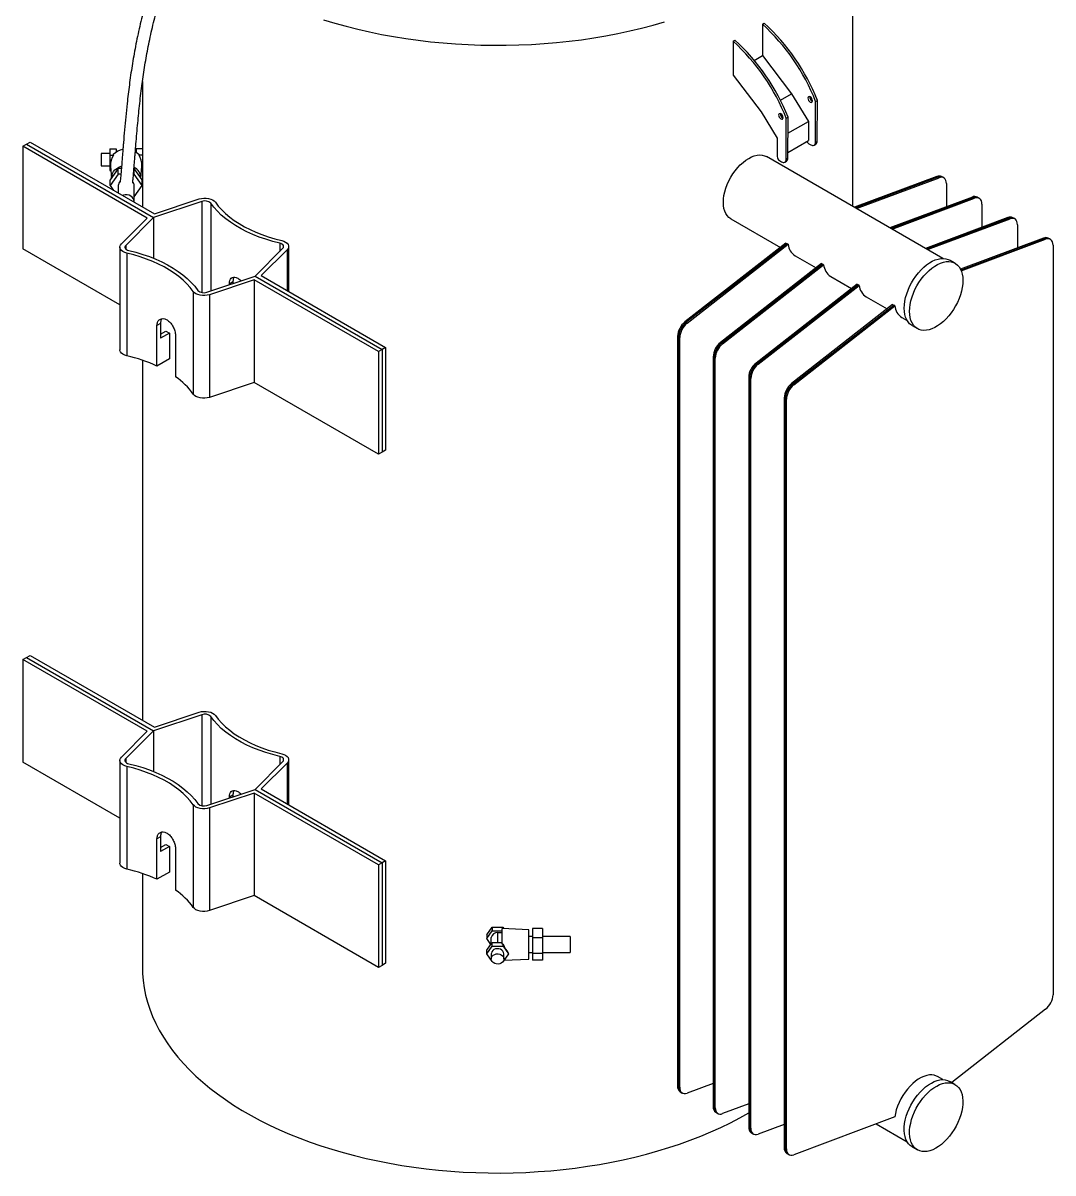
# Model space of a CAD drawing. Header units: millimetres. Extents: x 0 to 6631, y 0 to 4689.
# Drawn here: x 4112 to 4932, y 1133 to 2048 of the extents above; entities that cross this region are included whole.
import ezdxf

# ---------------------------------------------------------------- set-up
doc = ezdxf.new("R2010")
doc.units = ezdxf.units.MM
doc.header["$LTSCALE"] = 13
doc.layers.add('几何体', color=7, linetype='Continuous')

msp = doc.modelspace()

# ---------------------------------------------------------------- linework, layer by layer
at = {"layer": '几何体'}
for p, q in [((4772.51, 1902.08), (4772.51, 2160.76)), ((4700.72, 2046.94), (4702.14, 2047.76)), ((4700.72, 2046.94), (4700.72, 2021.97)), ((4677.39, 2033.47), (4678.8, 2034.29)), ((4677.39, 2033.47), (4677.39, 2006.56)), ((4694.24, 2018.23), (4700.72, 2021.97)), ((4700.72, 2021.97), (4723.82, 1991.55)), ((4677.39, 2006.56), (4699.62, 1977.28)), ((4207.51, 2001.45), (4207.51, 1945.38)), ((4714.99, 1986.45), (4723.82, 1991.55)), ((4723.82, 1991.55), (4737.28, 1969.56)), ((4742.89, 1952.98), (4743.01, 1985.57)), ((4743.01, 1985.57), (4744.42, 1986.39)), ((4744.3, 1953.8), (4744.42, 1986.39)), ((4699.62, 1977.28), (4712.53, 1956.19)), ((4719.55, 1939.51), (4719.68, 1972.1)), ((4719.68, 1972.1), (4721.09, 1972.92)), ((4720.97, 1940.33), (4721.09, 1972.92)), ((4721.04, 1960.19), (4737.28, 1969.56)), ((4737.28, 1969.56), (4737.22, 1954.37)), ((4112.41, 1949.89), (4115.24, 1951.52)), ((4211.29, 1892.8), (4112.41, 1949.89)), ((4112.41, 1949.89), (4112.41, 1868.23)), ((4115.24, 1951.52), (4118.07, 1953.15)), ((4115.24, 1951.52), (4216.29, 1893.18)), ((4118.07, 1953.15), (4216.95, 1896.07)), ((4712.53, 1956.19), (4712.47, 1941.72)), ((4720.98, 1945), (4737.22, 1954.37)), ((4737.68, 1951.93), (4739.34, 1950.97)), ((4741.85, 1950.71), (4743.26, 1951.53)), ((4742.89, 1952.98), (4744.3, 1953.8)), ((4181.51, 1944.25), (4174.51, 1944.25)), ((4174.51, 1944.25), (4174.51, 1934.25)), ((4181.51, 1947.88), (4186.51, 1947.88)), ((4181.51, 1947.88), (4181.51, 1942.88)), ((4181.51, 1942.88), (4181.51, 1934.26)), ((4181.51, 1942.88), (4184.29, 1942.88)), ((4184.29, 1942.88), (4184.26, 1943.24)), ((4186.51, 1947.88), (4186.51, 1945.17)), ((4202.51, 1947.88), (4202.51, 1945.17)), ((4207.51, 1947.88), (4202.51, 1947.88)), ((4204.72, 1942.88), (4204.76, 1943.24)), ((4207.51, 1942.88), (4204.72, 1942.88)), ((4207.51, 1945.38), (4207.51, 1942.88)), ((4207.51, 1942.88), (4207.51, 1934.26)), ((4844.29, 1860.64), (4704.01, 1941.62)), ((4719.55, 1939.51), (4720.97, 1940.33)), ((4174.51, 1934.25), (4181.51, 1934.25)), ((4181.51, 1934.26), (4182.04, 1934.26)), ((4181.51, 1934.26), (4181.51, 1930.63)), ((4181.51, 1930.63), (4182.31, 1930.63)), ((4188.16, 1932.19), (4181.81, 1923.21)), ((4182.05, 1933.85), (4182.81, 1924.62)), ((4188.16, 1927.57), (4188.16, 1932.19)), ((4190.67, 1932.19), (4188.16, 1932.19)), ((4200.86, 1927.57), (4200.86, 1932.19)), ((4207.21, 1923.21), (4200.86, 1932.19)), ((4206.21, 1924.62), (4206.97, 1933.85)), ((4207.51, 1930.63), (4206.7, 1930.63)), ((4207.51, 1934.26), (4206.97, 1934.26)), ((4207.51, 1934.26), (4207.51, 1930.63)), ((4207.51, 1934.25), (4207.52, 1934.25)), ((4207.51, 1930.63), (4207.51, 1901.52)), ((4714.35, 1938.46), (4716, 1937.5)), ((4718.52, 1937.24), (4719.93, 1938.06)), ((4188.16, 1927.57), (4181.81, 1918.59)), ((4181.81, 1918.59), (4181.81, 1923.21)), ((4182.81, 1924.63), (4182.81, 1924.94)), ((4190.28, 1927.57), (4188.16, 1927.57)), ((4200.86, 1927.57), (4200.32, 1927.57)), ((4207.21, 1918.59), (4200.86, 1927.57)), ((4207.21, 1918.59), (4207.21, 1923.21)), ((4839.48, 1925.82), (4773.87, 1901.3)), ((4840.33, 1925.33), (4774.72, 1900.81)), ((4775.56, 1900.32), (4841.18, 1924.84)), ((4840.33, 1925.33), (4839.48, 1925.82)), ((4841.18, 1924.84), (4840.33, 1925.33)), ((4844.1, 1925.24), (4843.26, 1925.73)), ((4844.95, 1924.75), (4844.1, 1925.24)), ((4181.81, 1918.59), (4184.47, 1914.82)), ((4188.16, 1918.59), (4188.16, 1912.69)), ((4200.86, 1906), (4200.86, 1918.59)), ((4200.86, 1909.61), (4207.21, 1918.59)), ((4847.02, 1920.17), (4847.02, 1901.74)), ((4254.6, 1905.95), (4216.29, 1893.18)), ((4216.95, 1896.07), (4252.6, 1907.95)), ((4254.6, 1905.95), (4254.6, 1833.58)), ((4261.73, 1904.54), (4261.73, 1834.81)), ((4867.77, 1909.49), (4802.15, 1884.97)), ((4868.62, 1909), (4803, 1884.48)), ((4803.85, 1883.99), (4869.47, 1908.51)), ((4868.62, 1909), (4867.77, 1909.49)), ((4869.47, 1908.51), (4868.62, 1909)), ((4872.39, 1908.91), (4871.54, 1909.4)), ((4873.24, 1908.42), (4872.39, 1908.91)), ((4875.31, 1903.84), (4875.31, 1885.41)), ((4190.71, 1872.22), (4211.29, 1892.8)), ((4216.29, 1893.18), (4194.18, 1871.07)), ((4216.29, 1893.18), (4216.29, 1860.77)), ((4675.52, 1892.26), (4715.03, 1869.44)), ((4896.05, 1893.16), (4830.44, 1868.64)), ((4896.9, 1892.67), (4831.28, 1868.15)), ((4832.13, 1867.66), (4897.75, 1892.18)), ((4896.9, 1892.67), (4896.05, 1893.16)), ((4897.75, 1892.18), (4896.9, 1892.67)), ((4900.67, 1892.58), (4899.82, 1893.07)), ((4901.52, 1892.09), (4900.67, 1892.58)), ((4903.59, 1887.51), (4903.59, 1869.08)), ((4924.34, 1876.83), (4858.25, 1852.14)), ((4858.58, 1851.45), (4925.19, 1876.34)), ((4858.87, 1850.76), (4926.03, 1875.85)), ((4925.19, 1876.34), (4924.34, 1876.83)), ((4926.03, 1875.85), (4925.19, 1876.34)), ((4928.96, 1876.25), (4928.11, 1876.74)), ((4929.81, 1875.76), (4928.96, 1876.25)), ((4189.51, 1823.73), (4112.41, 1868.23)), ((4189.51, 1869.63), (4189.51, 1787.97)), ((4194.18, 1871.07), (4194.18, 1868.18)), ((4297.03, 1846.58), (4319.15, 1868.69)), ((4322.61, 1867.54), (4302.03, 1846.96)), ((4316.7, 1872.81), (4316.7, 1866.24)), ((4322.61, 1867.54), (4322.61, 1835.07)), ((4323.82, 1834.38), (4323.82, 1870.13)), ((4719.42, 1872.87), (4639.04, 1810.1)), ((4720.26, 1872.38), (4639.89, 1809.61)), ((4640.74, 1809.12), (4721.11, 1871.89)), ((4719.42, 1872.87), (4720.26, 1872.38)), ((4721.11, 1871.89), (4720.26, 1872.38)), ((4931.88, 1871.18), (4931.88, 1274.85)), ((4195.12, 1864.81), (4195.12, 1783.16)), ((4726.71, 1862.7), (4743.32, 1853.12)), ((4853.96, 1856.79), (4849.72, 1859.24)), ((4747.7, 1856.54), (4667.32, 1793.77)), ((4748.55, 1856.05), (4668.17, 1793.28)), ((4669.02, 1792.79), (4749.4, 1855.56)), ((4747.7, 1856.54), (4748.55, 1856.05)), ((4749.4, 1855.56), (4748.55, 1856.05)), ((4258.72, 1833.81), (4297.03, 1846.58)), ((4296.37, 1843.69), (4260.72, 1831.81)), ((4276.62, 1840.57), (4279.47, 1842.22)), ((4276.62, 1839.77), (4276.62, 1840.57)), ((4279.47, 1842.22), (4279.47, 1840.72)), ((4395.25, 1786.61), (4296.37, 1843.69)), ((4296.37, 1843.69), (4296.37, 1762.04)), ((4297.03, 1846.58), (4398.08, 1788.24)), ((4302.03, 1846.96), (4400.91, 1789.87)), ((4775.98, 1840.21), (4695.61, 1777.44)), ((4776.83, 1839.72), (4696.46, 1776.95)), ((4697.3, 1776.46), (4777.68, 1839.23)), ((4754.99, 1846.37), (4771.6, 1836.79)), ((4775.98, 1840.21), (4776.83, 1839.72)), ((4777.68, 1839.23), (4776.83, 1839.72)), ((4247.89, 1834.35), (4247.89, 1752.7)), ((4260.72, 1831.81), (4260.72, 1750.15)), ((4783.28, 1830.05), (4799.89, 1820.46)), ((4804.27, 1823.88), (4723.89, 1761.12)), ((4724.74, 1760.63), (4805.12, 1823.39)), ((4725.59, 1760.14), (4805.97, 1822.9)), ((4804.27, 1823.88), (4805.12, 1823.39)), ((4805.97, 1822.9), (4805.12, 1823.39)), ((4811.56, 1813.72), (4815.79, 1811.28)), ((4221.85, 1808.96), (4219.01, 1807.31)), ((4219.01, 1775.06), (4219.01, 1807.31)), ((4221.85, 1808.96), (4221.85, 1797.12)), ((4221.85, 1800.38), (4226.09, 1802.83)), ((4226.09, 1802.83), (4228.92, 1801.2)), ((4639.04, 1810.1), (4639.89, 1809.61)), ((4639.89, 1809.61), (4640.74, 1809.12)), ((4819.72, 1807.28), (4823.97, 1804.83)), ((4228.92, 1801.2), (4221.85, 1797.12)), ((4228.92, 1801.2), (4228.92, 1780.78)), ((4233.86, 1798.74), (4233.86, 1766.49)), ((4634.04, 1798.2), (4633.2, 1798.69)), ((4633.2, 1798.69), (4633.2, 1202.35)), ((4634.04, 1798.2), (4634.04, 1201.86)), ((4634.89, 1797.71), (4634.04, 1798.2)), ((4634.89, 1201.37), (4634.89, 1797.71)), ((4667.32, 1793.77), (4668.17, 1793.28)), ((4668.17, 1793.28), (4669.02, 1792.79)), ((4398.08, 1788.24), (4395.25, 1786.61)), ((4395.25, 1786.61), (4395.25, 1704.95)), ((4400.91, 1789.87), (4398.08, 1788.24)), ((4398.08, 1788.24), (4398.08, 1706.58)), ((4400.91, 1789.87), (4400.91, 1708.22)), ((4207.51, 1779.63), (4207.51, 1493.25)), ((4228.92, 1780.78), (4219.01, 1775.06)), ((4662.33, 1781.87), (4661.48, 1782.36)), ((4661.48, 1782.36), (4661.48, 1186.02)), ((4662.33, 1781.87), (4662.33, 1185.53)), ((4663.18, 1781.38), (4662.33, 1781.87)), ((4663.18, 1185.04), (4663.18, 1781.38)), ((4695.61, 1777.44), (4696.46, 1776.95)), ((4696.46, 1776.95), (4697.3, 1776.46)), ((4690.61, 1765.54), (4689.76, 1766.03)), ((4689.76, 1766.03), (4689.76, 1169.69)), ((4690.61, 1765.54), (4690.61, 1169.2)), ((4691.46, 1765.05), (4690.61, 1765.54)), ((4296.37, 1762.04), (4260.72, 1750.15)), ((4395.25, 1704.95), (4296.37, 1762.04)), ((4691.46, 1168.71), (4691.46, 1765.05)), ((4723.89, 1761.12), (4724.74, 1760.63)), ((4724.74, 1760.63), (4725.59, 1760.14)), ((4718.9, 1749.21), (4718.05, 1749.7)), ((4718.05, 1749.7), (4718.05, 1153.37)), ((4719.75, 1748.72), (4718.9, 1749.21)), ((4718.9, 1152.88), (4718.9, 1749.21)), ((4719.75, 1152.39), (4719.75, 1748.72)), ((4398.08, 1706.58), (4395.25, 1704.95)), ((4400.91, 1708.22), (4398.08, 1706.58)), ((4112.41, 1541.62), (4115.24, 1543.25)), ((4211.29, 1484.53), (4112.41, 1541.62)), ((4112.41, 1541.62), (4112.41, 1459.96)), ((4115.24, 1543.25), (4118.07, 1544.88)), ((4115.24, 1543.25), (4216.29, 1484.91)), ((4118.07, 1544.88), (4216.95, 1487.8)), ((4254.6, 1497.68), (4216.29, 1484.91)), ((4216.95, 1487.8), (4252.6, 1499.68)), ((4254.6, 1497.68), (4254.6, 1425.31)), ((4261.73, 1496.27), (4261.73, 1426.54)), ((4190.71, 1463.95), (4211.29, 1484.53)), ((4216.29, 1484.91), (4194.18, 1462.8)), ((4216.29, 1484.91), (4216.29, 1452.5)), ((4316.7, 1464.54), (4316.7, 1457.97)), ((4189.51, 1415.46), (4112.41, 1459.96)), ((4189.51, 1461.36), (4189.51, 1379.7)), ((4194.18, 1462.8), (4194.18, 1459.91)), ((4195.12, 1456.54), (4195.12, 1374.89)), ((4297.03, 1438.3), (4319.15, 1460.42)), ((4322.61, 1459.26), (4302.03, 1438.68)), ((4322.61, 1459.26), (4322.61, 1426.8)), ((4323.82, 1426.11), (4323.82, 1461.86)), ((4258.72, 1425.54), (4297.03, 1438.3)), ((4297.03, 1438.3), (4398.08, 1379.97)), ((4302.03, 1438.68), (4400.91, 1381.6)), ((4296.37, 1435.42), (4260.72, 1423.54)), ((4276.62, 1432.3), (4279.47, 1433.95)), ((4276.62, 1431.5), (4276.62, 1432.3)), ((4279.47, 1433.95), (4279.47, 1432.45)), ((4395.25, 1378.34), (4296.37, 1435.42)), ((4296.37, 1435.42), (4296.37, 1353.77)), ((4247.89, 1426.08), (4247.89, 1344.43)), ((4260.72, 1423.54), (4260.72, 1341.88)), ((4221.85, 1400.69), (4219.01, 1399.04)), ((4221.85, 1400.69), (4221.85, 1388.85)), ((4219.01, 1366.79), (4219.01, 1399.04)), ((4221.85, 1392.11), (4226.09, 1394.56)), ((4228.92, 1392.93), (4221.85, 1388.85)), ((4226.09, 1394.56), (4228.92, 1392.93)), ((4228.92, 1392.93), (4228.92, 1372.51)), ((4233.86, 1390.47), (4233.86, 1358.22)), ((4400.91, 1381.6), (4398.08, 1379.97)), ((4400.91, 1381.6), (4400.91, 1299.95)), ((4228.92, 1372.51), (4219.01, 1366.79)), ((4398.08, 1379.97), (4395.25, 1378.34)), ((4395.25, 1378.34), (4395.25, 1296.68)), ((4398.08, 1379.97), (4398.08, 1298.31)), ((4207.51, 1371.36), (4207.51, 1296.24)), ((4296.37, 1353.77), (4260.72, 1341.88)), ((4395.25, 1296.68), (4296.37, 1353.77)), ((4481.35, 1322.51), (4485.68, 1328.63)), ((4485.68, 1328.63), (4485.68, 1325.75)), ((4485.68, 1328.63), (4494.34, 1328.63)), ((4514.81, 1326.7), (4493.71, 1327.7)), ((4493.71, 1315.21), (4493.71, 1327.7)), ((4494.34, 1328.63), (4494.34, 1327.67)), ((4494.34, 1328.63), (4495.04, 1327.64)), ((4514.81, 1308.25), (4514.81, 1326.7)), ((4525.81, 1327.65), (4517.81, 1327.65)), ((4517.81, 1327.65), (4517.81, 1320.32)), ((4525.81, 1327.65), (4525.81, 1320.32)), ((4481.35, 1319.62), (4485.68, 1325.75)), ((4481.35, 1322.51), (4481.35, 1319.62)), ((4484.61, 1315), (4481.35, 1319.62)), ((4485.01, 1315.56), (4485.01, 1320.44)), ((4485.68, 1325.75), (4493.71, 1325.75)), ((4490.01, 1324.52), (4493.71, 1324.52)), ((4490.01, 1324.52), (4490.01, 1316.51)), ((4517.81, 1321.35), (4514.81, 1321.35)), ((4525.81, 1320.32), (4517.81, 1320.32)), ((4517.81, 1320.32), (4517.81, 1307.67)), ((4547.61, 1321.35), (4525.81, 1321.35)), ((4525.81, 1320.32), (4525.81, 1307.67)), ((4547.61, 1321.35), (4547.61, 1308.65)), ((4481.35, 1310.39), (4485.68, 1316.51)), ((4481.35, 1307.5), (4485.68, 1313.62)), ((4481.35, 1307.5), (4481.35, 1310.39)), ((4485.68, 1313.62), (4485.68, 1316.51)), ((4485.68, 1316.51), (4493.71, 1316.51)), ((4485.68, 1313.62), (4494.34, 1313.62)), ((4494.34, 1315.23), (4493.71, 1315.21)), ((4494.34, 1313.62), (4494.34, 1315.23)), ((4494.34, 1313.62), (4498.67, 1307.5)), ((4514.81, 1308.65), (4517.81, 1308.65)), ((4514.81, 1303.3), (4514.81, 1308.25)), ((4525.81, 1308.65), (4547.61, 1308.65)), ((4400.91, 1299.95), (4398.08, 1298.31)), ((4485.68, 1301.37), (4481.35, 1307.5)), ((4485.01, 1307.5), (4485.01, 1303.46)), ((4485.71, 1301.37), (4485.68, 1301.37)), ((4494.34, 1301.37), (4494.31, 1301.37)), ((4498.67, 1307.5), (4494.34, 1301.37)), ((4495.01, 1303.46), (4495.01, 1307.5)), ((4495.04, 1302.37), (4514.81, 1303.3)), ((4498.67, 1307.5), (4498.67, 1307.81)), ((4525.81, 1307.67), (4517.81, 1307.67)), ((4517.81, 1307.67), (4517.81, 1302.36)), ((4525.81, 1302.36), (4517.81, 1302.36)), ((4525.81, 1307.67), (4525.81, 1302.36)), ((4398.08, 1298.31), (4395.25, 1296.68)), ((4926.03, 1263.43), (4851.32, 1205.08)), ((4844.29, 1207.41), (4840.06, 1209.85)), ((4633.2, 1202.35), (4634.04, 1201.86)), ((4634.04, 1201.86), (4634.89, 1201.37)), ((4661.48, 1204.45), (4640.74, 1196.7)), ((4853.96, 1203.56), (4849.72, 1206.01)), ((4635.27, 1197.77), (4636.12, 1197.28)), ((4636.12, 1197.28), (4636.96, 1196.79)), ((4661.48, 1186.02), (4662.33, 1185.53)), ((4662.33, 1185.53), (4663.18, 1185.04)), ((4663.55, 1181.44), (4664.4, 1180.95)), ((4664.4, 1180.95), (4665.25, 1180.46)), ((4689.76, 1188.13), (4669.02, 1180.37)), ((4718.05, 1171.8), (4697.3, 1164.05)), ((4805.97, 1177.75), (4725.59, 1147.72)), ((4791.21, 1172.24), (4815.79, 1158.05)), ((4689.76, 1169.69), (4690.61, 1169.2)), ((4690.61, 1169.2), (4691.46, 1168.71)), ((4691.84, 1165.12), (4692.68, 1164.63)), ((4692.68, 1164.63), (4693.53, 1164.14)), ((4718.05, 1153.37), (4718.9, 1152.88)), ((4718.9, 1152.88), (4719.75, 1152.39)), ((4819.72, 1154.04), (4823.97, 1151.59)), ((4720.12, 1148.79), (4720.97, 1148.3)), ((4720.97, 1148.3), (4721.82, 1147.81))]:
    msp.add_line(p, q, dxfattribs=at)
at = {"layer": '几何体', "flags": 128}
for points in [[(4351.54, 2050.52), (4360.48, 2047.83), (4369.57, 2045.32), (4378.8, 2042.99), (4388.17, 2040.85), (4397.67, 2038.89), (4407.28, 2037.14), (4416.98, 2035.57), (4426.78, 2034.2), (4436.65, 2033.03), (4446.59, 2032.06), (4456.58, 2031.28), (4466.61, 2030.71), (4476.67, 2030.34), (4486.74, 2030.18), (4496.82, 2030.21), (4506.89, 2030.45), (4516.94, 2030.89), (4526.96, 2031.53), (4536.93, 2032.38), (4546.84, 2033.42), (4556.69, 2034.66), (4566.46, 2036.1), (4576.13, 2037.73), (4585.7, 2039.56), (4595.15, 2041.58), (4604.48, 2043.79), (4613.66, 2046.18), (4622.7, 2048.75)], [(4740.48, 1986.05), (4740.35, 1986.91), (4739.97, 1987.79), (4739.39, 1988.57), (4738.72, 1989.12), (4738.04, 1989.36), (4737.47, 1989.25), (4737.08, 1988.81), (4736.94, 1988.11), (4737.07, 1987.25), (4737.46, 1986.37), (4738.03, 1985.59), (4738.7, 1985.04), (4739.38, 1984.81), (4739.96, 1984.91), (4740.34, 1985.35), (4740.48, 1986.05)], [(4717.14, 1972.58), (4717.01, 1973.44), (4716.63, 1974.32), (4716.06, 1975.1), (4715.38, 1975.65), (4714.71, 1975.89), (4714.13, 1975.78), (4713.75, 1975.34), (4713.61, 1974.64), (4713.74, 1973.78), (4714.12, 1972.9), (4714.69, 1972.12), (4715.37, 1971.57), (4716.05, 1971.33), (4716.62, 1971.44), (4717.01, 1971.88), (4717.14, 1972.58)], [(4201.86, 1945.57), (4203.33, 1944.58), (4204.76, 1943.24)], [(4669.61, 1905.31), (4669.74, 1907.98), (4670.12, 1910.78), (4670.74, 1913.64), (4671.61, 1916.55), (4672.7, 1919.47), (4674.01, 1922.35), (4675.51, 1925.17), (4677.2, 1927.88), (4679.04, 1930.45), (4681.02, 1932.86), (4683.11, 1935.06), (4685.28, 1937.04), (4687.51, 1938.76), (4689.76, 1940.21), (4692.02, 1941.37), (4694.25, 1942.22), (4696.42, 1942.75), (4698.51, 1942.95), (4700.49, 1942.83), (4702.33, 1942.39), (4704.01, 1941.62)], [(4182.81, 1924.94), (4182.98, 1926.6), (4183.51, 1928.21), (4184.37, 1929.71), (4185.54, 1931.08), (4186.99, 1932.26), (4188.66, 1933.21), (4190.51, 1933.92), (4190.75, 1933.99)], [(4847.02, 1920.17), (4846.92, 1921.52), (4846.6, 1922.71), (4846.08, 1923.7), (4845.37, 1924.46), (4844.5, 1924.96), (4843.49, 1925.2), (4842.37, 1925.15), (4841.18, 1924.84)], [(4200.81, 1905.39), (4200.86, 1906), (4200.67, 1907.24), (4200.13, 1908.41), (4199.26, 1909.44), (4198.11, 1910.27), (4196.76, 1910.85), (4195.27, 1911.15), (4193.74, 1911.15), (4192.25, 1910.85), (4191.69, 1910.65)], [(4252.6, 1907.95), (4254.35, 1908.4), (4256.23, 1908.62), (4258.15, 1908.61), (4260.02, 1908.37), (4261.76, 1907.9), (4263.28, 1907.23), (4264.53, 1906.38), (4265.44, 1905.41)], [(4316.7, 1872.81), (4311.09, 1874.24), (4305.63, 1875.87), (4300.37, 1877.7), (4295.3, 1879.7), (4290.46, 1881.88), (4285.86, 1884.23), (4281.52, 1886.74), (4277.45, 1889.39), (4273.67, 1892.19), (4270.2, 1895.11), (4267.04, 1898.15), (4264.22, 1901.3), (4261.73, 1904.54)], [(4265.44, 1905.41), (4267.82, 1902.3), (4270.54, 1899.28), (4273.57, 1896.36), (4276.9, 1893.55), (4280.53, 1890.87), (4284.43, 1888.32), (4288.6, 1885.91), (4293.02, 1883.66), (4297.66, 1881.56), (4302.53, 1879.64), (4307.58, 1877.89), (4312.82, 1876.32), (4318.21, 1874.95)], [(4675.52, 1892.26), (4675.51, 1892.26), (4674.01, 1893.33), (4672.7, 1894.71), (4671.61, 1896.36), (4670.74, 1898.27), (4670.12, 1900.42), (4669.74, 1902.77), (4669.61, 1905.31)], [(4875.31, 1903.84), (4875.2, 1905.2), (4874.88, 1906.39), (4874.36, 1907.38), (4873.65, 1908.13), (4872.78, 1908.64), (4871.77, 1908.87), (4870.66, 1908.83), (4869.47, 1908.51)], [(4903.59, 1887.51), (4903.49, 1888.87), (4903.17, 1890.06), (4902.65, 1891.05), (4901.94, 1891.8), (4901.07, 1892.31), (4900.06, 1892.54), (4898.94, 1892.5), (4897.75, 1892.18)], [(4931.88, 1871.18), (4931.77, 1872.54), (4931.45, 1873.73), (4930.93, 1874.72), (4930.22, 1875.48), (4929.35, 1875.98), (4928.34, 1876.21), (4927.23, 1876.17), (4926.03, 1875.85)], [(4195.12, 1864.81), (4193.43, 1865.34), (4191.97, 1866.06), (4190.81, 1866.94), (4189.99, 1867.94), (4189.57, 1869.02), (4189.55, 1870.13), (4189.94, 1871.21), (4190.71, 1872.22)], [(4194.18, 1871.07), (4193.74, 1870.51), (4193.53, 1869.9), (4193.54, 1869.29), (4193.78, 1868.69), (4194.23, 1868.13), (4194.87, 1867.64), (4195.68, 1867.24), (4196.62, 1866.95)], [(4196.62, 1866.95), (4202.24, 1865.52), (4207.69, 1863.89), (4212.96, 1862.06), (4218.02, 1860.06), (4222.86, 1857.88), (4227.46, 1855.53), (4231.8, 1853.02), (4235.87, 1850.37), (4239.65, 1847.57), (4243.12, 1844.65), (4246.28, 1841.61), (4249.1, 1838.46), (4251.59, 1835.22)], [(4319.15, 1868.69), (4319.58, 1869.25), (4319.79, 1869.85), (4319.78, 1870.47), (4319.55, 1871.07), (4319.09, 1871.63), (4318.45, 1872.12), (4317.64, 1872.52), (4316.7, 1872.81)], [(4318.21, 1874.95), (4319.9, 1874.42), (4321.36, 1873.7), (4322.52, 1872.82), (4323.33, 1871.82), (4323.75, 1870.74), (4323.77, 1869.63), (4323.39, 1868.55), (4322.61, 1867.54)], [(4247.89, 1834.35), (4245.5, 1837.46), (4242.79, 1840.48), (4239.76, 1843.4), (4236.42, 1846.21), (4232.8, 1848.89), (4228.89, 1851.44), (4224.72, 1853.85), (4220.31, 1856.1), (4215.66, 1858.2), (4210.8, 1860.12), (4205.74, 1861.87), (4200.51, 1863.44), (4195.12, 1864.81)], [(4813.51, 1821.01), (4813.63, 1823.73), (4814, 1826.56), (4814.62, 1829.47), (4815.47, 1832.43), (4816.54, 1835.39), (4817.83, 1838.33), (4819.32, 1841.21), (4820.99, 1844), (4822.82, 1846.66), (4824.78, 1849.16), (4826.87, 1851.48), (4829.05, 1853.58), (4831.29, 1855.45), (4833.57, 1857.05), (4835.87, 1858.38), (4838.15, 1859.41), (4840.4, 1860.14), (4842.57, 1860.55), (4844.66, 1860.64), (4846.63, 1860.41), (4848.45, 1859.86), (4849.72, 1859.24)], [(4817.75, 1818.56), (4817.88, 1821.28), (4818.25, 1824.11), (4818.86, 1827.02), (4819.71, 1829.98), (4820.79, 1832.94), (4822.08, 1835.88), (4823.56, 1838.76), (4825.23, 1841.55), (4827.06, 1844.21), (4829.03, 1846.71), (4831.11, 1849.03), (4833.29, 1851.14), (4835.53, 1853), (4837.82, 1854.61), (4840.11, 1855.93), (4842.4, 1856.96), (4844.64, 1857.69), (4846.82, 1858.1), (4848.9, 1858.19), (4850.87, 1857.96), (4852.7, 1857.41), (4854.36, 1856.55), (4855.85, 1855.38), (4857.14, 1853.93), (4858.22, 1852.21), (4859.07, 1850.24), (4859.68, 1848.03), (4860.05, 1845.63), (4860.18, 1843.05), (4860.05, 1840.33), (4859.68, 1837.5), (4859.07, 1834.59), (4858.22, 1831.64), (4857.14, 1828.67), (4855.85, 1825.73), (4854.36, 1822.85), (4852.7, 1820.07), (4850.87, 1817.41), (4848.9, 1814.9), (4846.82, 1812.58), (4844.64, 1810.48), (4842.4, 1808.62), (4840.11, 1807.01), (4837.82, 1805.69), (4835.53, 1804.65), (4833.29, 1803.93), (4831.11, 1803.52), (4829.03, 1803.43), (4827.06, 1803.66), (4825.23, 1804.21), (4823.56, 1805.07), (4822.08, 1806.23), (4820.79, 1807.69), (4819.71, 1809.41), (4818.86, 1811.38), (4818.25, 1813.58), (4817.88, 1815.99), (4817.75, 1818.56)], [(4260.72, 1831.81), (4258.97, 1831.36), (4257.09, 1831.14), (4255.17, 1831.15), (4253.3, 1831.39), (4251.56, 1831.86), (4250.04, 1832.53), (4248.79, 1833.38), (4247.89, 1834.35)], [(4819.72, 1807.28), (4819.32, 1807.52), (4817.83, 1808.68), (4816.54, 1810.14), (4815.47, 1811.86), (4814.62, 1813.83), (4814, 1816.03), (4813.63, 1818.43), (4813.51, 1821.01)], [(4195.12, 1783.16), (4193.43, 1783.68), (4191.97, 1784.4), (4190.81, 1785.28), (4189.99, 1786.29), (4189.57, 1787.37), (4189.51, 1787.97)], [(4260.72, 1750.15), (4258.97, 1749.71), (4257.09, 1749.48), (4255.17, 1749.49), (4253.3, 1749.74), (4251.56, 1750.21), (4250.04, 1750.88), (4248.79, 1751.72), (4247.89, 1752.7)], [(4252.6, 1499.68), (4254.35, 1500.13), (4256.23, 1500.35), (4258.15, 1500.34), (4260.02, 1500.1), (4261.76, 1499.63), (4263.28, 1498.96), (4264.53, 1498.11), (4265.44, 1497.14)], [(4316.7, 1464.54), (4311.09, 1465.97), (4305.63, 1467.6), (4300.37, 1469.43), (4295.3, 1471.43), (4290.46, 1473.61), (4285.86, 1475.96), (4281.52, 1478.47), (4277.45, 1481.12), (4273.67, 1483.92), (4270.2, 1486.84), (4267.04, 1489.88), (4264.22, 1493.03), (4261.73, 1496.27)], [(4265.44, 1497.14), (4267.82, 1494.03), (4270.54, 1491.01), (4273.57, 1488.09), (4276.9, 1485.28), (4280.53, 1482.6), (4284.43, 1480.05), (4288.6, 1477.64), (4293.02, 1475.39), (4297.66, 1473.29), (4302.53, 1471.37), (4307.58, 1469.62), (4312.82, 1468.05), (4318.21, 1466.68)], [(4195.12, 1456.54), (4193.43, 1457.07), (4191.97, 1457.79), (4190.81, 1458.67), (4189.99, 1459.67), (4189.57, 1460.75), (4189.55, 1461.86), (4189.94, 1462.94), (4190.71, 1463.95)], [(4319.15, 1460.42), (4319.58, 1460.98), (4319.79, 1461.58), (4319.78, 1462.2), (4319.55, 1462.8), (4319.09, 1463.36), (4318.45, 1463.85), (4317.64, 1464.25), (4316.7, 1464.54)], [(4318.21, 1466.68), (4319.9, 1466.15), (4321.36, 1465.43), (4322.52, 1464.55), (4323.33, 1463.55), (4323.75, 1462.47), (4323.77, 1461.36), (4323.39, 1460.28), (4322.61, 1459.26)], [(4194.18, 1462.8), (4193.74, 1462.24), (4193.53, 1461.63), (4193.54, 1461.02), (4193.78, 1460.42), (4194.23, 1459.86), (4194.87, 1459.37), (4195.68, 1458.97), (4196.62, 1458.68)], [(4247.89, 1426.08), (4245.5, 1429.19), (4242.79, 1432.21), (4239.76, 1435.13), (4236.42, 1437.94), (4232.8, 1440.62), (4228.89, 1443.17), (4224.72, 1445.58), (4220.31, 1447.83), (4215.66, 1449.93), (4210.8, 1451.85), (4205.74, 1453.6), (4200.51, 1455.17), (4195.12, 1456.54)], [(4196.62, 1458.68), (4202.24, 1457.25), (4207.69, 1455.62), (4212.96, 1453.79), (4218.02, 1451.79), (4222.86, 1449.61), (4227.46, 1447.26), (4231.8, 1444.75), (4235.87, 1442.1), (4239.65, 1439.3), (4243.12, 1436.38), (4246.28, 1433.34), (4249.1, 1430.19), (4251.59, 1426.95)], [(4260.72, 1423.54), (4258.97, 1423.09), (4257.09, 1422.87), (4255.17, 1422.88), (4253.3, 1423.12), (4251.56, 1423.59), (4250.04, 1424.26), (4248.79, 1425.1), (4247.89, 1426.08)], [(4195.12, 1374.89), (4193.43, 1375.41), (4191.97, 1376.13), (4190.81, 1377.01), (4189.99, 1378.02), (4189.57, 1379.1), (4189.51, 1379.7)], [(4260.72, 1341.88), (4258.97, 1341.44), (4257.09, 1341.21), (4255.17, 1341.22), (4253.3, 1341.47), (4251.56, 1341.94), (4250.04, 1342.61), (4248.79, 1343.45), (4247.89, 1344.43)], [(4495.01, 1307.5), (4494.82, 1308.6), (4494.28, 1309.62), (4493.42, 1310.48), (4492.31, 1311.12), (4491.02, 1311.5), (4489.67, 1311.57), (4488.33, 1311.35), (4487.12, 1310.83), (4486.13, 1310.08), (4485.42, 1309.13), (4485.05, 1308.05), (4485.01, 1307.5)], [(4485.01, 1303.46), (4485.19, 1304.56), (4485.73, 1305.58), (4486.59, 1306.44), (4487.71, 1307.08), (4488.99, 1307.46), (4490.35, 1307.53), (4491.68, 1307.3), (4492.89, 1306.79), (4493.89, 1306.03), (4494.59, 1305.08), (4494.96, 1304.01), (4494.96, 1302.9), (4494.59, 1301.83), (4493.89, 1300.88), (4492.89, 1300.12), (4491.68, 1299.61), (4490.35, 1299.38), (4488.99, 1299.46), (4487.71, 1299.83), (4486.59, 1300.47), (4485.73, 1301.34), (4485.19, 1302.36), (4485.01, 1303.46)], [(4207.51, 1296.24), (4207.61, 1291.92), (4208.05, 1286.17), (4208.84, 1280.43), (4209.98, 1274.71), (4211.47, 1269.02), (4213.31, 1263.36), (4215.49, 1257.75), (4218.01, 1252.18), (4220.87, 1246.66), (4224.07, 1241.21), (4227.6, 1235.83), (4231.46, 1230.52), (4235.64, 1225.29), (4240.13, 1220.16), (4244.94, 1215.11), (4250.05, 1210.17), (4255.46, 1205.33), (4261.17, 1200.61), (4267.16, 1196.01), (4273.42, 1191.53), (4279.96, 1187.18), (4286.75, 1182.97), (4293.81, 1178.9), (4301.1, 1174.98), (4308.63, 1171.21), (4316.39, 1167.59), (4324.36, 1164.13), (4332.54, 1160.84), (4340.92, 1157.72), (4349.48, 1154.76), (4358.21, 1151.99), (4367.11, 1149.39), (4376.17, 1146.98), (4385.36, 1144.76), (4394.69, 1142.72), (4404.13, 1140.87), (4413.68, 1139.22), (4423.33, 1137.76), (4433.06, 1136.5), (4442.86, 1135.44), (4452.72, 1134.58), (4462.63, 1133.92), (4472.57, 1133.47), (4482.53, 1133.21), (4492.5, 1133.16), (4502.47, 1133.31), (4512.42, 1133.67), (4522.34, 1134.23), (4532.23, 1134.99), (4542.06, 1135.95), (4551.83, 1137.11), (4561.52, 1138.47), (4571.12, 1140.02), (4580.62, 1141.77), (4590, 1143.71), (4599.27, 1145.84), (4608.39, 1148.16), (4617.37, 1150.67), (4626.19, 1153.35), (4634.84, 1156.22), (4643.31, 1159.26), (4651.59, 1162.46), (4659.67, 1165.84), (4667.53, 1169.38), (4675.18, 1173.07), (4682.59, 1176.92), (4689.76, 1180.92)], [(4840.06, 1209.85), (4839.19, 1210.29), (4837.43, 1210.89), (4835.52, 1211.17), (4833.49, 1211.12), (4831.37, 1210.74), (4829.17, 1210.05), (4826.94, 1209.05), (4824.69, 1207.75), (4822.45, 1206.17), (4820.26, 1204.33), (4818.13, 1202.25), (4816.1, 1199.96), (4814.2, 1197.48), (4812.43, 1194.85), (4810.84, 1192.09), (4809.43, 1189.26), (4808.22, 1186.37), (4807.23, 1183.46), (4806.48, 1180.58), (4805.97, 1177.75)], [(4634.89, 1201.37), (4635, 1200.01), (4635.32, 1198.82), (4635.84, 1197.83), (4636.55, 1197.08), (4637.42, 1196.57), (4638.43, 1196.34), (4639.55, 1196.38), (4640.74, 1196.7)], [(4813.86, 1172.41), (4814.39, 1175.3), (4815.17, 1178.24), (4816.17, 1181.21), (4817.4, 1184.16), (4818.82, 1187.06), (4820.43, 1189.88), (4822.21, 1192.59), (4824.14, 1195.14), (4826.19, 1197.52), (4828.34, 1199.7), (4830.56, 1201.64), (4832.83, 1203.33), (4835.13, 1204.75), (4837.42, 1205.88), (4839.68, 1206.7), (4841.88, 1207.22), (4844, 1207.41), (4846, 1207.28), (4847.88, 1206.83), (4849.6, 1206.07), (4849.72, 1206.01)], [(4818.1, 1169.96), (4818.64, 1172.85), (4819.41, 1175.79), (4820.42, 1178.76), (4821.64, 1181.71), (4823.06, 1184.61), (4824.67, 1187.43), (4826.45, 1190.14), (4828.38, 1192.69), (4830.43, 1195.07), (4832.58, 1197.25), (4834.8, 1199.19), (4837.08, 1200.88), (4839.37, 1202.3), (4841.66, 1203.43), (4843.92, 1204.26), (4846.12, 1204.77), (4848.24, 1204.96), (4850.25, 1204.83), (4852.12, 1204.39), (4853.85, 1203.62), (4855.39, 1202.56), (4856.75, 1201.2), (4857.89, 1199.56), (4858.82, 1197.67), (4859.51, 1195.53), (4859.96, 1193.19), (4860.16, 1190.67), (4860.12, 1187.99), (4859.83, 1185.19), (4859.29, 1182.3), (4858.52, 1179.36), (4857.51, 1176.4), (4856.29, 1173.44), (4854.86, 1170.54), (4853.25, 1167.72), (4851.47, 1165.02), (4849.55, 1162.46), (4847.5, 1160.08), (4845.35, 1157.9), (4843.13, 1155.96), (4840.85, 1154.27), (4838.56, 1152.85), (4836.27, 1151.72), (4834.01, 1150.9), (4831.81, 1150.38), (4829.69, 1150.19), (4827.68, 1150.32), (4825.8, 1150.77), (4824.08, 1151.53), (4822.54, 1152.59), (4821.18, 1153.95), (4820.03, 1155.59), (4819.11, 1157.49), (4818.42, 1159.62), (4817.97, 1161.96), (4817.76, 1164.48), (4817.81, 1167.16), (4818.1, 1169.96)], [(4663.18, 1185.04), (4663.28, 1183.69), (4663.6, 1182.5), (4664.12, 1181.51), (4664.83, 1180.75), (4665.7, 1180.25), (4666.71, 1180.01), (4667.83, 1180.06), (4669.02, 1180.37)], [(4819.72, 1154.04), (4818.29, 1155.04), (4816.94, 1156.4), (4815.79, 1158.04), (4814.87, 1159.94), (4814.18, 1162.07), (4813.73, 1164.41), (4813.52, 1166.93), (4813.57, 1169.61), (4813.86, 1172.41)], [(4691.46, 1168.71), (4691.57, 1167.36), (4691.89, 1166.17), (4692.41, 1165.18), (4693.12, 1164.42), (4693.99, 1163.92), (4695, 1163.68), (4696.11, 1163.73), (4697.3, 1164.05)], [(4719.75, 1152.39), (4719.85, 1151.03), (4720.17, 1149.84), (4720.69, 1148.85), (4721.4, 1148.09), (4722.27, 1147.59), (4723.28, 1147.36), (4724.4, 1147.4), (4725.59, 1147.72)]]:
    msp.add_lwpolyline(points, dxfattribs=at)
at = {"layer": '几何体'}
for centre, radius, start, end in [((4589.38, 1924.97), 165.16, 21.52796, 47.60775), ((4590.79, 1925.78), 165.16, 21.52796, 47.60775), ((4566.04, 1911.5), 165.16, 21.52796, 47.60775), ((4567.46, 1912.31), 165.16, 21.52796, 47.60775), ((4741.84, 1988.89), 3.47, 173.57665, 246.41798), ((4718.5, 1975.42), 3.47, 173.57665, 246.41798), ((4739.83, 1955.3), 4, 202.87739, 237.50918), ((4740.73, 1952.65), 2.18, 230.36161, 8.77604), ((4741.81, 1953.56), 2.5, 305.59131, 5.38281), ((4193.99, 1934.04), 13.39, 99.08436, 136.5894), ((4716.56, 1941.9), 4.09, 182.45959, 237.24934), ((4717.39, 1939.18), 2.18, 230.36161, 8.77604), ((4718.47, 1940.09), 2.5, 305.59131, 5.38281), ((4197.12, 1924.69), 9.08, 359.62055, 65.90301), ((4192.95, 1918.45), 4.79, 131.13975, 178.40552), ((4196.29, 1918.53), 4.57, 0.75489, 38.30994), ((4841.28, 1921.89), 4.32, 62.73958, 114.53546), ((4842.13, 1921.4), 4.32, 62.73958, 114.53546), ((4257.05, 1899.63), 6.78, 46.37603, 111.21816), ((4869.56, 1905.56), 4.32, 62.73958, 114.53546), ((4870.41, 1905.07), 4.32, 62.73958, 114.53546), ((4897.85, 1889.23), 4.32, 62.73958, 114.53546), ((4898.7, 1888.74), 4.32, 62.73958, 114.53546), ((4926.13, 1872.9), 4.32, 62.73958, 114.53546), ((4926.98, 1872.41), 4.32, 62.73958, 114.53546), ((4733.48, 1873.13), 12.43, 185.7269, 236.99516), ((4761.77, 1856.8), 12.43, 185.7269, 236.99516), ((4790.05, 1840.47), 12.43, 185.7269, 236.99516), ((4256.27, 1840.13), 6.78, 226.37603, 291.21816), ((4818.33, 1824.14), 12.43, 185.7269, 236.99516), ((4648.82, 1797.89), 15.64, 128.69084, 177.09274), ((4649.66, 1797.4), 15.64, 128.69084, 177.09274), ((4650.51, 1796.91), 15.64, 128.69084, 177.09274), ((4677.1, 1781.56), 15.64, 128.69084, 177.09274), ((4677.95, 1781.07), 15.64, 128.69084, 177.09274), ((4678.8, 1780.59), 15.64, 128.69084, 177.09274), ((4167.11, 1661.27), 125.06, 65.48411, 77.0606), ((4705.38, 1765.24), 15.64, 128.69084, 177.09274), ((4706.23, 1764.75), 15.64, 128.69084, 177.09274), ((4707.08, 1764.26), 15.64, 128.69084, 177.09274), ((4199.68, 1717.69), 59.57, 35.98615, 54.9953), ((4733.67, 1748.91), 15.64, 128.69084, 177.09274), ((4734.52, 1748.42), 15.64, 128.69084, 177.09274), ((4735.37, 1747.93), 15.64, 128.69084, 177.09274), ((4257.05, 1491.36), 6.78, 46.37603, 111.21816), ((4256.27, 1431.86), 6.78, 226.37603, 291.21816), ((4167.11, 1253), 125.06, 65.48411, 77.0606), ((4199.68, 1309.42), 59.57, 35.98615, 54.9953), ((4489.59, 1319.93), 4.61, 84.81742, 173.64866), ((4916.26, 1275.64), 15.64, 308.69084, 357.09274), ((4638.2, 1201.85), 5.02, 174.33758, 234.35024), ((4638.91, 1201.3), 4.9, 173.46674, 235.22108), ((4639.04, 1201.36), 5.02, 174.33758, 234.35024), ((4666.48, 1185.53), 5.02, 174.33758, 234.35024), ((4667.19, 1184.98), 4.9, 173.46674, 235.22108), ((4667.33, 1185.04), 5.02, 174.33758, 234.35024), ((4694.76, 1169.2), 5.02, 174.33758, 234.35024), ((4695.48, 1168.65), 4.9, 173.46674, 235.22108), ((4695.61, 1168.71), 5.02, 174.33758, 234.35024), ((4723.05, 1152.87), 5.02, 174.33758, 234.35024), ((4723.9, 1152.38), 5.02, 174.33758, 234.35024), ((4723.76, 1152.32), 4.9, 173.46674, 235.22108)]:
    msp.add_arc(centre, radius, start, end, dxfattribs=at)
for centre, major_axis, ratio, start_param, end_param in [((4194.51, 1934.65), (0, 14.34), 0.869362, 0.959566, 1.598162), ((4194.51, 1934.65), (0, 14.34), 0.869362, 4.685023, 5.32362), ((4194.51, 1934.09), (12.47, 0), 0.483425, 3.114227, 3.181349), ((4194.51, 1934.09), (12.47, 0), 0.483425, 6.243429, 6.310551), ((4498.47, 1315.28), (-6.4, 12.35), 0.267858, 1.436984, 2.07558)]:
    msp.add_ellipse(centre, major_axis=major_axis, ratio=ratio, start_param=start_param, end_param=end_param, dxfattribs=at)
for points, knots in [([(4221.41, 2097.88), (4221.09, 2097.04), (4219.18, 2092.12), (4216.1, 2083.47), (4212.43, 2072.11), (4208.74, 2059.38), (4205.15, 2045.09), (4201.82, 2029.29), (4199.12, 2013.84), (4196.95, 1998.74), (4195.36, 1985.28), (4194.14, 1973.37), (4193.19, 1962.98), (4192.53, 1955.1), (4192.08, 1949.62), (4191.81, 1946.2), (4191.5, 1942.33), (4191.12, 1937.67), (4190.67, 1932.18), (4190.21, 1926.63), (4189.88, 1922.95), (4189.74, 1921.37)], [0, 0, 0, 0, 0.01267, 0.074322, 0.131699, 0.187626, 0.273089, 0.358603, 0.444161, 0.529756, 0.61538, 0.678181, 0.740983, 0.80247, 0.82227, 0.842181, 0.865919, 0.894444, 0.929426, 0.969572, 1, 1, 1, 1]), ([(4199.71, 1920.59), (4199.8, 1921.61), (4200.04, 1924.3), (4200.4, 1928.54), (4200.79, 1933.16), (4201.13, 1937.32), (4201.42, 1941), (4201.68, 1944.21), (4201.91, 1947.03), (4202.27, 1951.51), (4202.8, 1957.92), (4203.74, 1968.64), (4205.03, 1981.92), (4206.84, 1997.27), (4209.02, 2012.38), (4211.61, 2027.24), (4214.79, 2042.42), (4218.02, 2055.23), (4220.48, 2064.03), (4221.6, 2067.62), (4221.93, 2068.68)], [0, 0, 0, 0, 0.02257, 0.059943, 0.093804, 0.124128, 0.150896, 0.174092, 0.193726, 0.212016, 0.2707, 0.331044, 0.439403, 0.547752, 0.644483, 0.741203, 0.837914, 0.934617, 0.98056, 1, 1, 1, 1]), ([(4276.62, 1840.57), (4276.69, 1841.48), (4276.84, 1843.3), (4277.99, 1845.05), (4279.73, 1845.85), (4281.98, 1845.53), (4284.16, 1844.49), (4285.45, 1843.3), (4285.91, 1842.87)], [0, 0, 0, 0, 0.17901, 0.357995, 0.537602, 0.717619, 0.896963, 1, 1, 1, 1]), ([(4280.25, 1845.61), (4280.21, 1845.56), (4279.72, 1845.05), (4279.52, 1843.77), (4279.48, 1842.52), (4279.47, 1842.22)], [0, 0, 0, 0, 0.068433, 0.768852, 1, 1, 1, 1]), ([(4219.01, 1807.31), (4219.1, 1808.23), (4219.28, 1810.07), (4220.68, 1811.97), (4222.7, 1812.92), (4225.15, 1812.75), (4227.7, 1811.46), (4230.05, 1809.2), (4231.98, 1806.24), (4233.31, 1802.93), (4233.81, 1800.37), (4233.85, 1799.06), (4233.86, 1798.74)], [0, 0, 0, 0, 0.106934, 0.213852, 0.321172, 0.428759, 0.53591, 0.642607, 0.749532, 0.857015, 0.964521, 1, 1, 1, 1]), ([(4223.07, 1812.71), (4222.93, 1812.58), (4222.24, 1811.95), (4221.91, 1810.51), (4221.86, 1809.26), (4221.85, 1808.96)], [0, 0, 0, 0, 0.166452, 0.793785, 1, 1, 1, 1]), ([(4276.62, 1432.3), (4276.69, 1433.21), (4276.84, 1435.03), (4277.99, 1436.78), (4279.73, 1437.58), (4281.98, 1437.26), (4284.16, 1436.22), (4285.45, 1435.03), (4285.91, 1434.6)], [0, 0, 0, 0, 0.17901, 0.357995, 0.537602, 0.717619, 0.896963, 1, 1, 1, 1]), ([(4280.25, 1437.34), (4280.21, 1437.29), (4279.72, 1436.78), (4279.52, 1435.5), (4279.48, 1434.25), (4279.47, 1433.95)], [0, 0, 0, 0, 0.068433, 0.768852, 1, 1, 1, 1]), ([(4219.01, 1399.04), (4219.1, 1399.96), (4219.28, 1401.8), (4220.68, 1403.7), (4222.7, 1404.65), (4225.15, 1404.48), (4227.7, 1403.19), (4230.05, 1400.93), (4231.98, 1397.97), (4233.31, 1394.66), (4233.81, 1392.1), (4233.85, 1390.79), (4233.86, 1390.47)], [0, 0, 0, 0, 0.106934, 0.213852, 0.321172, 0.428759, 0.53591, 0.642607, 0.749532, 0.857015, 0.964521, 1, 1, 1, 1]), ([(4223.07, 1404.44), (4222.93, 1404.31), (4222.24, 1403.68), (4221.91, 1402.24), (4221.86, 1400.99), (4221.85, 1400.69)], [0, 0, 0, 0, 0.166452, 0.793785, 1, 1, 1, 1])]:
    msp.add_open_spline(points, degree=3, knots=knots, dxfattribs=at)

doc.saveas('drawing.dxf')
